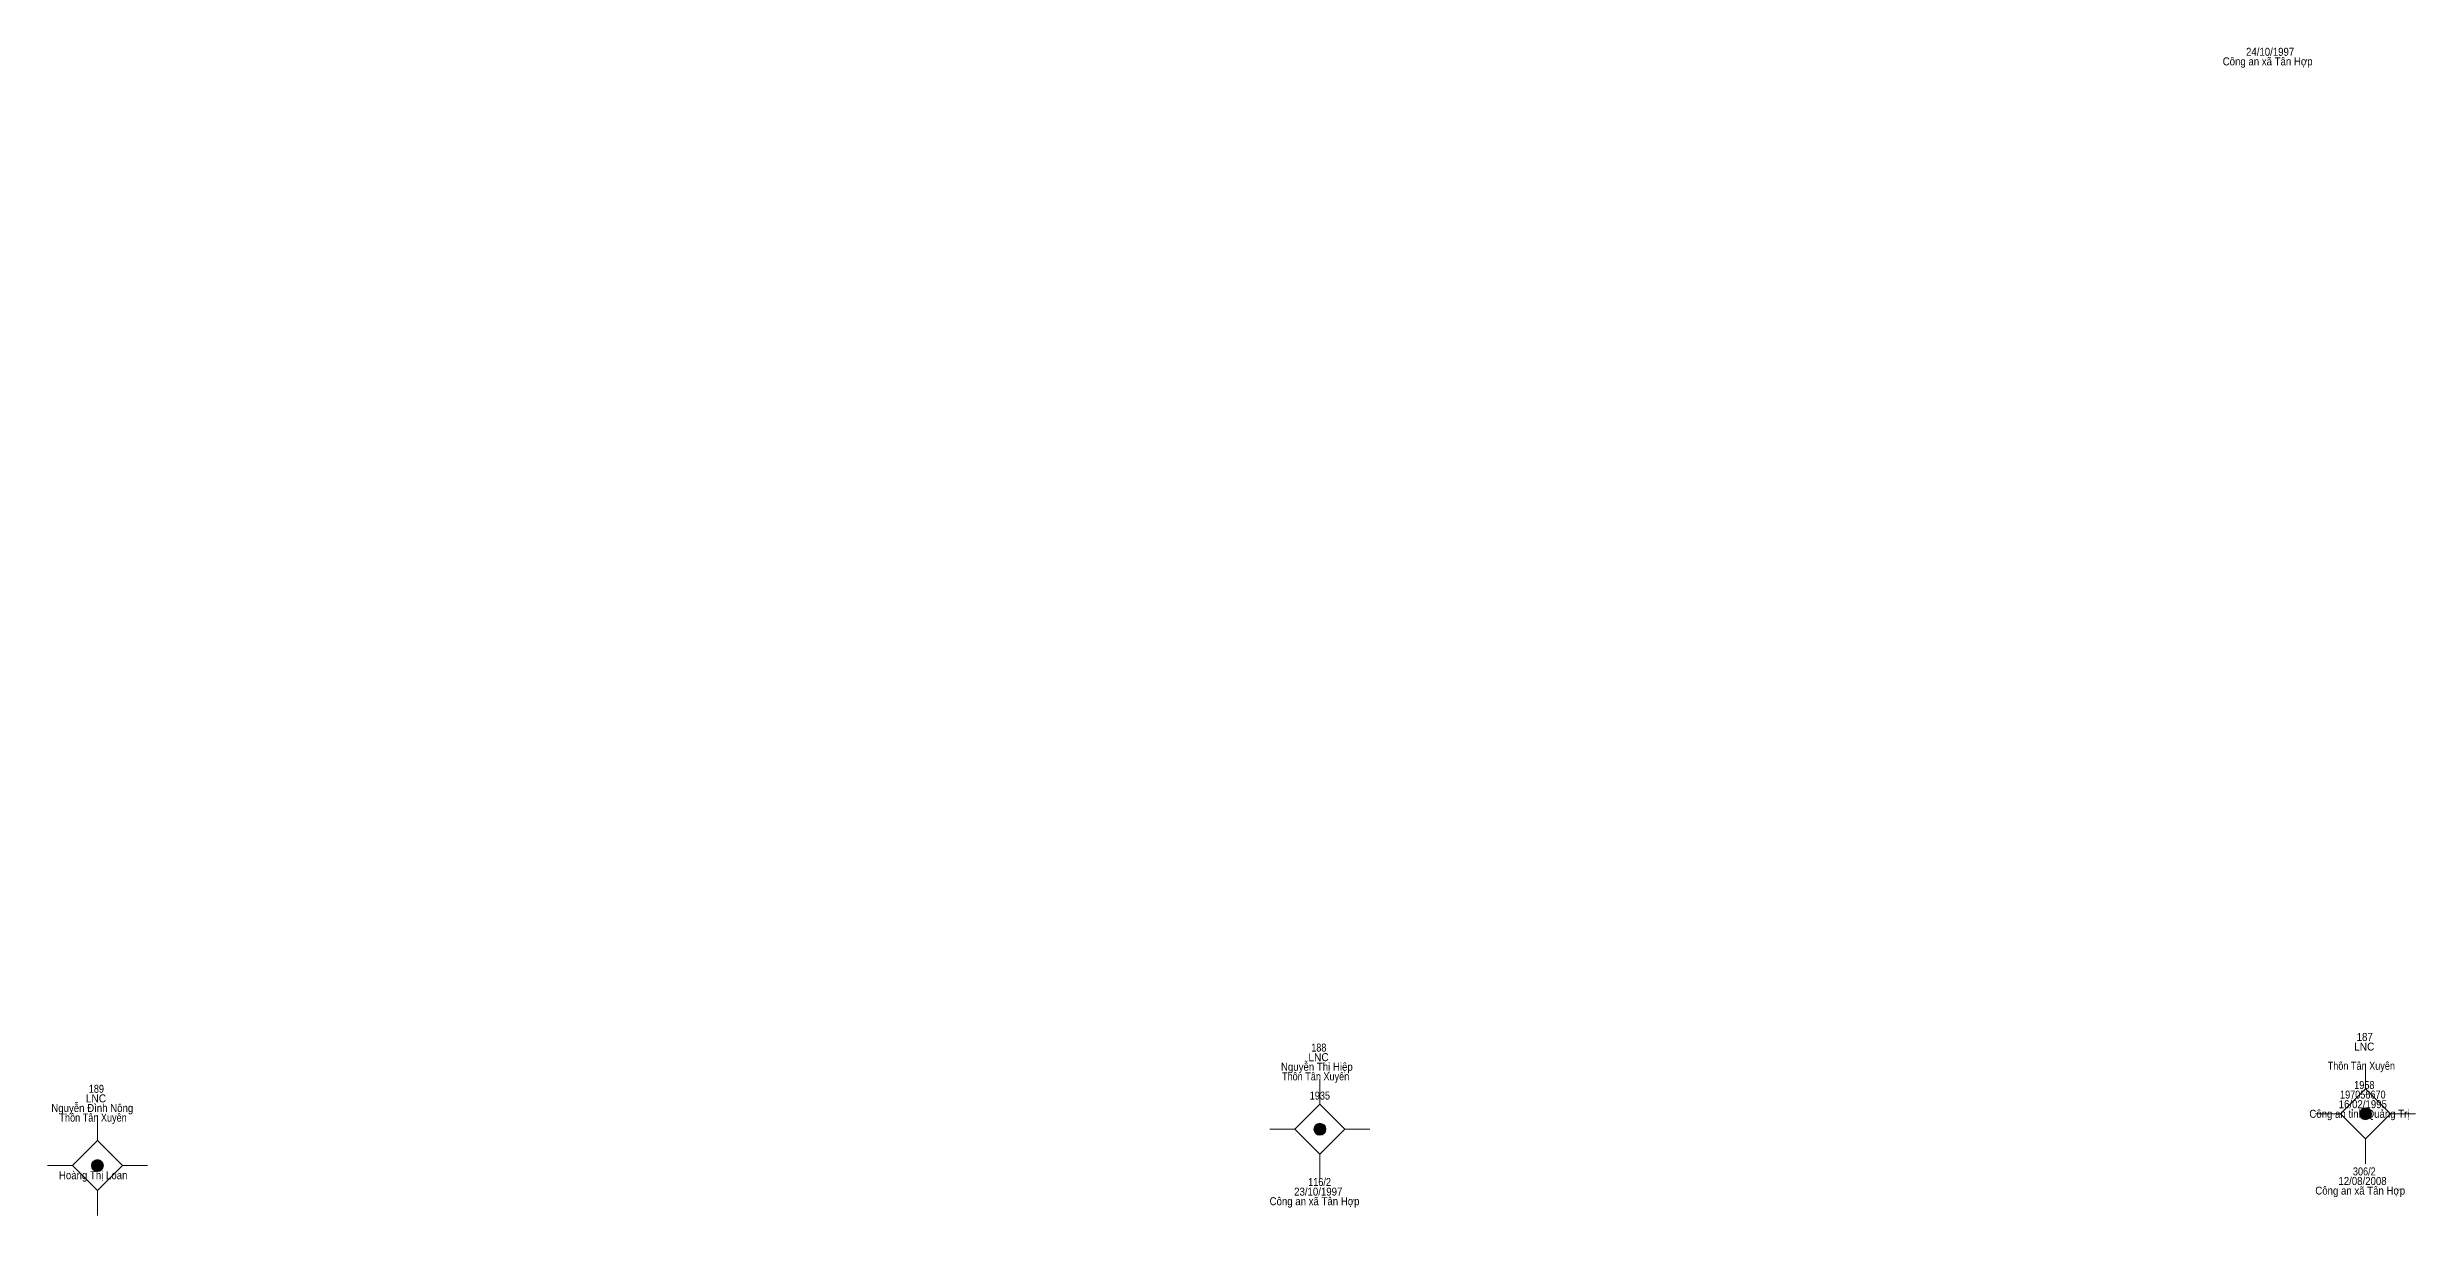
# Model space of a CAD drawing. Header units: metres. Extents: x 550999 to 552168, y 1840994 to 1841978.
# Drawn here: x 551447.8 to 551566.2, y 1841339.8 to 1841398.2 of the extents above; entities that cross this region are included whole.
import ezdxf
from ezdxf.enums import TextEntityAlignment as Align

# ---------------------------------------------------------------- set-up
doc = ezdxf.new("R2010")
doc.units = ezdxf.units.M
doc.header["$LTSCALE"] = 0.16
doc.layers.add('11', color=7, linetype='Continuous', lineweight=13)
doc.layers.add('15', color=7, linetype='Continuous')

msp = doc.modelspace()

# ---------------------------------------------------------------- hatches: boundary and pattern name
at = {"layer": '11'}
for points in [[(551511.6995, 1841344.11, 1), (551511.0995, 1841344.11, 1)], [(551563.9695, 1841344.88, 1), (551563.3695, 1841344.88, 1)], [(551450.5895, 1841342.29, 1), (551449.9895, 1841342.29, 1)]]:
    msp.add_hatch(color=256, dxfattribs=at).paths.add_polyline_path(points)

# ---------------------------------------------------------------- linework, layer by layer
for p, q in [((551511.4, 1841346.61), (551511.4, 1841345.36)), ((551563.67, 1841347.38), (551563.67, 1841346.13)), ((551450.29, 1841344.79), (551450.29, 1841343.54)), ((551510.15, 1841344.11), (551508.9, 1841344.11)), ((551513.9, 1841344.11), (551512.65, 1841344.11)), ((551562.42, 1841344.88), (551561.17, 1841344.88)), ((551566.17, 1841344.88), (551564.92, 1841344.88)), ((551563.67, 1841343.63), (551563.67, 1841342.38)), ((551449.04, 1841342.29), (551447.79, 1841342.29)), ((551452.79, 1841342.29), (551451.54, 1841342.29)), ((551511.4, 1841342.86), (551511.4, 1841341.61)), ((551450.29, 1841341.04), (551450.29, 1841339.79))]:
    msp.add_line(p, q, dxfattribs=at)
for points in [[(551511.4, 1841345.36), (551510.15, 1841344.11), (551511.4, 1841342.86), (551512.65, 1841344.11)], [(551563.67, 1841346.13), (551562.42, 1841344.88), (551563.67, 1841343.63), (551564.92, 1841344.88)], [(551450.29, 1841343.54), (551449.04, 1841342.29), (551450.29, 1841341.04), (551451.54, 1841342.29)]]:
    msp.add_lwpolyline(points, close=True, dxfattribs=at)
for centre in [(551511.3995, 1841344.11), (551563.6695, 1841344.88), (551450.2895, 1841342.29)]:
    msp.add_circle(centre, 0.3, dxfattribs=at)

# ---------------------------------------------------------------- texts
at = {"layer": '15'}
for s, width, p in [(' Công an xã Tân Hợp', 0.9, (551558.705, 1841397.28)), (' 24/10/1997', 0.9, (551558.83, 1841397.76)), ('187', 0.9, (551563.625, 1841348.52)), ('LNC', 0.95, (551511.33, 1841347.51)), ('188', 0.85, (551511.345, 1841347.99)), ('LNC', 0.95, (551563.6, 1841348.04)), (' Nguyễn Thị Hiệp', 0.9, (551511.18, 1841347.03)), ('Thôn Tân Xuyên', 0.85, (551511.185, 1841346.55)), ('Thôn Tân Xuyên', 0.85, (551563.455, 1841347.08)), ('1958', 0.85, (551563.605, 1841346.12)), ('Nguyễn Đình Nông', 0.9, (551450.035, 1841344.97)), ('LNC', 0.95, (551450.22, 1841345.45)), ('189', 0.85, (551450.24, 1841345.93)), (' 1935', 0.85, (551511.335, 1841345.59)), ('16/02/1995', 0.9, (551563.53, 1841345.16)), ('197056670', 0.85, (551563.53, 1841345.64)), ('Thôn Tân Xuyên', 0.85, (551450.075, 1841344.49)), ('Công an tỉnh Quảng Trị', 0.9, (551563.36, 1841344.68)), ('Hoàng Thị Loan', 0.9, (551450.08, 1841341.61)), ('12/08/2008', 0.9, (551563.515, 1841341.32)), ('306/2', 0.85, (551563.605, 1841341.8)), ('Công an xã Tân Hợp', 0.9, (551511.13, 1841340.31)), (' 23/10/1997', 0.9, (551511.25, 1841340.79)), (' 116/2', 0.85, (551511.32, 1841341.27)), ('Công an xã Tân Hợp', 0.9, (551563.4, 1841340.84))]:
    msp.add_text(s, height=0.4, dxfattribs=dict(at, width=width)).set_placement(p, align=Align.CENTER)

doc.saveas('drawing.dxf')
